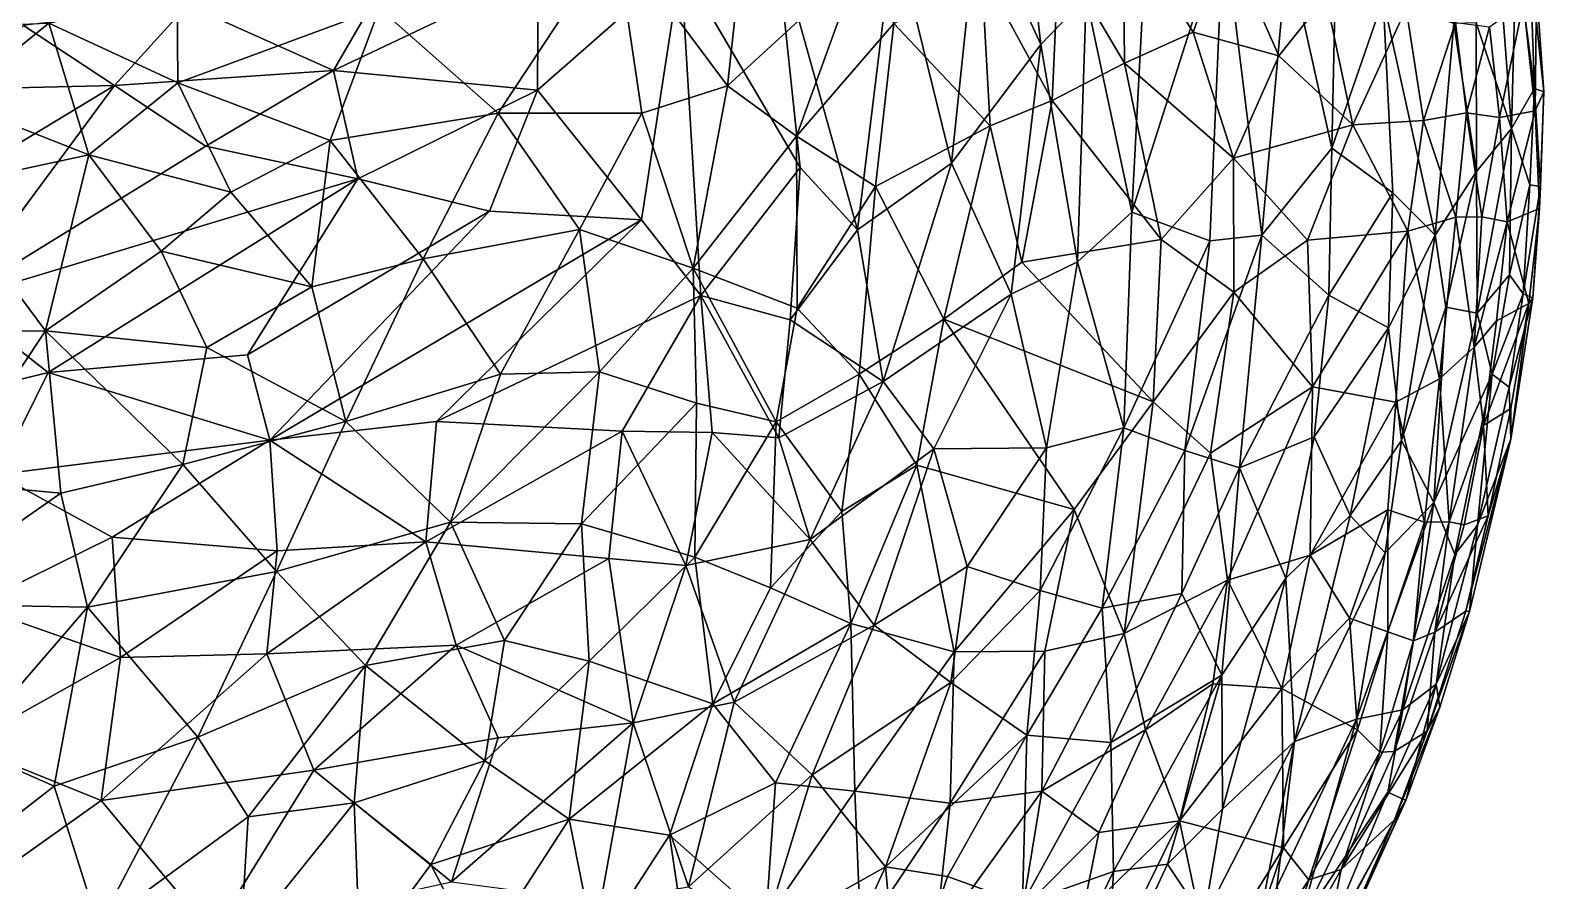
# Model space of a CAD drawing. Header units: metres. Extents: x -887 to 648, y -818 to 707.
# Drawn here: x 202.1 to 648, y -394.1 to -143.6 of the extents above; entities that cross this region are included whole.
import ezdxf

# ---------------------------------------------------------------- set-up
doc = ezdxf.new("R2010")
doc.units = ezdxf.units.M

msp = doc.modelspace()

# ---------------------------------------------------------------- linework, layer by layer
at = {"layer": '10k-small'}
for points in [[(499.83, -147.84, 573.66), (488.61, -49.76, 579.35), (481.34, -107.69, 587.01)], [(488.61, -49.76, 579.35), (499.83, -147.84, 573.66), (513.18, -133.84, 559.46)], [(513.18, -133.84, 559.46), (526.61, -197.13, 543.58), (531.74, -100.14, 537.22)], [(526.61, -197.13, 543.58), (553.68, -112.37, 506.9), (531.74, -100.14, 537.22)], [(407.53, -159.96, -595.24), (374.51, -115.65, -614.2), (413.31, -106.63, -582.73)], [(407.53, -159.96, -595.24), (413.31, -106.63, -582.73), (446.07, -124.67, -552.63)], [(473.54, -182.76, 600.71), (481.34, -107.69, 587.01), (456.67, -113.95, 605.66)], [(473.54, -182.76, 600.71), (499.83, -147.84, 573.66), (481.34, -107.69, 587.01)], [(339.97, -168.06, -642.23), (305.06, -137.2, -656.16), (374.51, -115.65, -614.2)], [(339.97, -168.06, -642.23), (374.51, -115.65, -614.2), (382.25, -167.98, -615.76)], [(382.25, -167.98, -615.76), (374.51, -115.65, -614.2), (407.53, -159.96, -595.24)], [(445.79, -202.36, 624.11), (456.67, -113.95, 605.66), (421.78, -116.28, 626.41)], [(445.79, -202.36, 624.11), (473.54, -182.76, 600.71), (456.67, -113.95, 605.66)], [(524.04, -111.62, -428.87), (524.46, -153.32, -436.06), (505.13, -120.46, -467.96)], [(554.74, -116.56, -363.18), (544.75, -144.16, -393.72), (524.04, -111.62, -428.87)], [(544.75, -144.16, -393.72), (524.46, -153.32, -436.06), (524.04, -111.62, -428.87)], [(526.61, -197.13, 543.58), (549.63, -205.65, 509.27), (553.68, -112.37, 506.9)], [(549.63, -205.65, 509.27), (564.97, -203.99, 484.17), (553.68, -112.37, 506.9)], [(553.68, -112.37, 506.9), (564.97, -203.99, 484.17), (572.5, -119.58, 473.19)], [(428.9, -183.98, 632.85), (421.78, -116.28, 626.41), (393.79, -124.13, 639.68)], [(445.79, -202.36, 624.11), (421.78, -116.28, 626.41), (428.9, -183.98, 632.85)], [(569.98, -151.15, -335.84), (544.75, -144.16, -393.72), (554.74, -116.56, -363.18)], [(583.8, -133.76, -296.52), (569.98, -151.15, -335.84), (554.74, -116.56, -363.18)], [(564.97, -203.99, 484.17), (585.54, -178.32, 443.16), (572.5, -119.58, 473.19)], [(572.5, -119.58, 473.19), (585.54, -178.32, 443.16), (586.85, -119.16, 441)], [(585.54, -178.32, 443.16), (600.67, -134.58, 404.88), (586.85, -119.16, 441)], [(635.14, -128.34, 256.16), (638.49, -172.57, 235.88), (639.85, -119.94, 217.31)], [(638.49, -172.57, 235.88), (645.24, -160.78, 171.15), (639.85, -119.94, 217.31)], [(639.85, -119.94, 217.31), (645.24, -160.78, 171.15), (643.89, -122.8, 161.72)], [(382.22, -199.44, 658.41), (393.79, -124.13, 639.68), (351.54, -161.23, 660.33)], [(351.54, -161.23, 660.33), (393.79, -124.13, 639.68), (351.79, -126.75, 653.86)], [(399.65, -221.68, 654.27), (393.79, -124.13, 639.68), (382.22, -199.44, 658.41)], [(399.65, -221.68, 654.27), (428.9, -183.98, 632.85), (393.79, -124.13, 639.68)], [(446.07, -124.67, -552.63), (427.88, -174.75, -575.74), (407.53, -159.96, -595.24)], [(456.51, -141.63, -541.6), (427.88, -174.75, -575.74), (446.07, -124.67, -552.63)], [(505.13, -120.46, -467.96), (503.17, -164.3, -474.11), (482.39, -125.93, -505)], [(524.46, -153.32, -436.06), (503.17, -164.3, -474.11), (505.13, -120.46, -467.96)], [(645.24, -160.78, 171.15), (647.97, -161.72, 99.78), (643.89, -122.8, 161.72)], [(643.89, -122.8, 161.72), (647.97, -161.72, 99.78), (645.89, -131.27, 92.76)], [(291.52, -155.41, 671.18), (307.98, -126.93, 662.97), (248.45, -136.18, 671)], [(351.54, -161.23, 660.33), (351.79, -126.75, 653.86), (291.52, -155.41, 671.18)], [(291.52, -155.41, 671.18), (351.79, -126.75, 653.86), (307.98, -126.93, 662.97)], [(484.95, -171.71, -502.37), (456.51, -141.63, -541.6), (482.39, -125.93, -505)], [(503.17, -164.3, -474.11), (484.95, -171.71, -502.37), (482.39, -125.93, -505)], [(628.1, -141.46, 302), (638.49, -172.57, 235.88), (635.14, -128.34, 256.16)], [(245.58, -159.13, -684.26), (207.65, -141.53, -690.44), (245.39, -133.19, -679.13)], [(245.58, -159.13, -684.26), (245.39, -133.19, -679.13), (305.06, -137.2, -656.16)], [(645.89, -131.27, 92.76), (645.49, -167.35, 19.04), (642.05, -135.52, 9.05)], [(647.97, -161.72, 99.78), (645.49, -167.35, 19.04), (645.89, -131.27, 92.76)], [(226.99, -159.88, 680.63), (248.45, -136.18, 671), (200.14, -142.24, 675.55)], [(226.99, -159.88, 680.63), (291.52, -155.41, 671.18), (248.45, -136.18, 671)], [(290.51, -176.09, -668.2), (245.58, -159.13, -684.26), (305.06, -137.2, -656.16)], [(290.51, -176.09, -668.2), (305.06, -137.2, -656.16), (339.97, -168.06, -642.23)], [(499.83, -147.84, 573.66), (510.66, -211.81, 563.5), (513.18, -133.84, 559.46)], [(510.66, -211.81, 563.5), (526.61, -197.13, 543.58), (513.18, -133.84, 559.46)], [(591.74, -171.49, -281.54), (569.98, -151.15, -335.84), (583.8, -133.76, -296.52)], [(607.49, -137.15, -226.43), (591.74, -171.49, -281.54), (583.8, -133.76, -296.52)], [(585.54, -178.32, 443.16), (603.48, -191.46, 391.4), (600.67, -134.58, 404.88)], [(612.53, -170.18, -217.24), (591.74, -171.49, -281.54), (607.49, -137.15, -226.43)], [(600.67, -134.58, 404.88), (616, -203.98, 346.48), (621.47, -141.62, 331.75)], [(600.67, -134.58, 404.88), (603.48, -191.46, 391.4), (616, -203.98, 346.48)], [(621.96, -141.36, -168.66), (612.53, -170.18, -217.24), (607.49, -137.15, -226.43)], [(642.05, -135.52, 9.05), (634.93, -169.32, -104.77), (631.96, -142.61, -108.67)], [(645.49, -167.35, 19.04), (634.93, -169.32, -104.77), (642.05, -135.52, 9.05)], [(179.26, -164.48, -697.57), (162.86, -143.06, -694.1), (207.65, -141.53, -690.44)], [(219.41, -180.31, -693.51), (179.26, -164.48, -697.57), (207.65, -141.53, -690.44)], [(180.72, -160.92, 684.64), (226.99, -159.88, 680.63), (200.14, -142.24, 675.55)], [(219.41, -180.31, -693.51), (207.65, -141.53, -690.44), (245.58, -159.13, -684.26)], [(456.51, -141.63, -541.6), (451.16, -189.6, -548.5), (427.88, -174.75, -575.74)], [(484.95, -171.71, -502.37), (451.16, -189.6, -548.5), (456.51, -141.63, -541.6)], [(625.27, -167.88, -163.39), (612.53, -170.18, -217.24), (621.96, -141.36, -168.66)], [(616, -203.98, 346.48), (628.2, -185.2, 295.47), (621.47, -141.62, 331.75)], [(621.47, -141.62, 331.75), (628.2, -185.2, 295.47), (628.1, -141.46, 302)], [(631.96, -142.61, -108.67), (625.27, -167.88, -163.39), (621.96, -141.36, -168.66)], [(634.93, -169.32, -104.77), (625.27, -167.88, -163.39), (631.96, -142.61, -108.67)], [(628.1, -141.46, 302), (628.2, -185.2, 295.47), (638.49, -172.57, 235.88)], [(556.61, -181.23, -370.76), (524.46, -153.32, -436.06), (544.75, -144.16, -393.72)], [(569.98, -151.15, -335.84), (556.61, -181.23, -370.76), (544.75, -144.16, -393.72)], [(491.1, -221.28, 586.03), (499.83, -147.84, 573.66), (473.54, -182.76, 600.71)], [(491.1, -221.28, 586.03), (510.66, -211.81, 563.5), (499.83, -147.84, 573.66)], [(591.74, -171.49, -281.54), (556.61, -181.23, -370.76), (569.98, -151.15, -335.84)], [(253.89, -177.72, 684.98), (291.52, -155.41, 671.18), (226.99, -159.88, 680.63)], [(298.64, -187.34, 679.83), (291.52, -155.41, 671.18), (253.89, -177.72, 684.98)], [(298.64, -187.34, 679.83), (351.54, -161.23, 660.33), (291.52, -155.41, 671.18)], [(535.29, -205.18, -412.5), (503.17, -164.3, -474.11), (524.46, -153.32, -436.06)], [(556.61, -181.23, -370.76), (535.29, -205.18, -412.5), (524.46, -153.32, -436.06)], [(180.15, -223.11, 718.79), (226.99, -159.88, 680.63), (145.46, -209.13, 715.25)], [(145.46, -209.13, 715.25), (226.99, -159.88, 680.63), (180.72, -160.92, 684.64)], [(180.15, -223.11, 718.79), (253.89, -177.72, 684.98), (226.99, -159.88, 680.63)], [(261.22, -191.31, -680.63), (219.41, -180.31, -693.51), (245.58, -159.13, -684.26)], [(261.22, -191.31, -680.63), (245.58, -159.13, -684.26), (290.51, -176.09, -668.2)], [(397.39, -213.63, -602.95), (382.25, -167.98, -615.76), (407.53, -159.96, -595.24)], [(397.39, -213.63, -602.95), (407.53, -159.96, -595.24), (427.88, -174.75, -575.74)], [(175.12, -189.81, -700.32), (179.26, -164.48, -697.57), (219.41, -180.31, -693.51)], [(337.46, -196.88, 672.62), (351.54, -161.23, 660.33), (298.64, -187.34, 679.83)], [(382.22, -199.44, 658.41), (351.54, -161.23, 660.33), (337.46, -196.88, 672.62)], [(503.17, -164.3, -474.11), (494.28, -211.89, -481.33), (484.95, -171.71, -502.37)], [(535.29, -205.18, -412.5), (494.28, -211.89, -481.33), (503.17, -164.3, -474.11)], [(638.49, -172.57, 235.88), (643.88, -189.12, 177.8), (645.24, -160.78, 171.15)], [(643.88, -189.12, 177.8), (647.05, -189.57, 120.15), (645.24, -160.78, 171.15)], [(645.24, -160.78, 171.15), (647.05, -189.57, 120.15), (647.97, -161.72, 99.78)], [(647.97, -161.72, 99.78), (646.73, -196.05, 46.35), (645.49, -167.35, 19.04)], [(647.05, -189.57, 120.15), (646.73, -196.05, 46.35), (647.97, -161.72, 99.78)], [(317.91, -210.91, -654.15), (290.51, -176.09, -668.2), (339.97, -168.06, -642.23)], [(317.91, -210.91, -654.15), (339.97, -168.06, -642.23), (363.92, -202.33, -628.28)], [(363.92, -202.33, -628.28), (339.97, -168.06, -642.23), (382.25, -167.98, -615.76)], [(397.39, -213.63, -602.95), (363.92, -202.33, -628.28), (382.25, -167.98, -615.76)], [(625.27, -167.88, -163.39), (622.08, -198.67, -176.52), (612.53, -170.18, -217.24)], [(629.74, -198.6, -138.2), (622.08, -198.67, -176.52), (625.27, -167.88, -163.39)], [(634.93, -169.32, -104.77), (629.74, -198.6, -138.2), (625.27, -167.88, -163.39)], [(637.21, -200.05, -82.92), (629.74, -198.6, -138.2), (634.93, -169.32, -104.77)], [(645.49, -167.35, 19.04), (637.21, -200.05, -82.92), (634.93, -169.32, -104.77)], [(646.73, -196.05, 46.35), (637.21, -200.05, -82.92), (645.49, -167.35, 19.04)], [(484.95, -171.71, -502.37), (471.23, -228.66, -514.51), (451.16, -189.6, -548.5)], [(494.28, -211.89, -481.33), (471.23, -228.66, -514.51), (484.95, -171.71, -502.37)], [(591.74, -171.49, -281.54), (578.35, -205.42, -315.2), (556.61, -181.23, -370.76)], [(607.9, -202.78, -230.61), (578.35, -205.42, -315.2), (591.74, -171.49, -281.54)], [(612.53, -170.18, -217.24), (607.9, -202.78, -230.61), (591.74, -171.49, -281.54)], [(622.08, -198.67, -176.52), (607.9, -202.78, -230.61), (612.53, -170.18, -217.24)], [(628.2, -185.2, 295.47), (628.35, -226.97, 273.19), (638.49, -172.57, 235.88)], [(628.35, -226.97, 273.19), (637.92, -215.59, 213.91), (638.49, -172.57, 235.88)], [(638.49, -172.57, 235.88), (637.92, -215.59, 213.91), (643.88, -189.12, 177.8)], [(180.15, -223.11, 718.79), (298.64, -187.34, 679.83), (253.89, -177.72, 684.98)], [(285.11, -219.18, -669.85), (261.22, -191.31, -680.63), (290.51, -176.09, -668.2)], [(285.11, -219.18, -669.85), (290.51, -176.09, -668.2), (317.91, -210.91, -654.15)], [(428.02, -225.45, -570.81), (397.39, -213.63, -602.95), (427.88, -174.75, -575.74)], [(451.16, -189.6, -548.5), (428.02, -225.45, -570.81), (427.88, -174.75, -575.74)], [(564.97, -203.99, 484.17), (584.63, -221.63, 438.99), (585.54, -178.32, 443.16)], [(585.54, -178.32, 443.16), (584.63, -221.63, 438.99), (603.48, -191.46, 391.4)], [(206.64, -232.09, -694.08), (175.12, -189.81, -700.32), (219.41, -180.31, -693.51)], [(206.64, -232.09, -694.08), (219.41, -180.31, -693.51), (240.74, -208.66, -687.22)], [(240.74, -208.66, -687.22), (219.41, -180.31, -693.51), (261.22, -191.31, -680.63)], [(453.42, -247.01, 620.75), (473.54, -182.76, 600.71), (445.79, -202.36, 624.11)], [(453.42, -247.01, 620.75), (491.1, -221.28, 586.03), (473.54, -182.76, 600.71)], [(556.73, -220.78, -365.3), (535.29, -205.18, -412.5), (556.61, -181.23, -370.76)], [(578.35, -205.42, -315.2), (556.73, -220.78, -365.3), (556.61, -181.23, -370.76)], [(426.02, -228.92, 639.77), (428.9, -183.98, 632.85), (399.65, -221.68, 654.27)], [(426.02, -228.92, 639.77), (445.79, -202.36, 624.11), (428.9, -183.98, 632.85)], [(616, -203.98, 346.48), (619.16, -225.2, 322.42), (628.2, -185.2, 295.47)], [(619.16, -225.2, 322.42), (628.35, -226.97, 273.19), (628.2, -185.2, 295.47)], [(170.14, -232.65, -698.98), (175.12, -189.81, -700.32), (206.64, -232.09, -694.08)], [(207.44, -244.35, 721.13), (298.64, -187.34, 679.83), (180.15, -223.11, 718.79)], [(207.44, -244.35, 721.13), (266.15, -239.21, 705.32), (298.64, -187.34, 679.83)], [(285.11, -219.18, -669.85), (240.74, -208.66, -687.22), (261.22, -191.31, -680.63)], [(266.15, -239.21, 705.32), (337.46, -196.88, 672.62), (298.64, -187.34, 679.83)], [(446.35, -244.87, -544.4), (428.02, -225.45, -570.81), (451.16, -189.6, -548.5)], [(471.23, -228.66, -514.51), (446.35, -244.87, -544.4), (451.16, -189.6, -548.5)], [(584.63, -221.63, 438.99), (602.24, -231.23, 384.81), (603.48, -191.46, 391.4)], [(603.48, -191.46, 391.4), (602.24, -231.23, 384.81), (616, -203.98, 346.48)], [(637.92, -215.59, 213.91), (641.96, -221.2, 164.11), (643.88, -189.12, 177.8)], [(643.88, -189.12, 177.8), (641.96, -221.2, 164.11), (647.05, -189.57, 120.15)], [(641.96, -221.2, 164.11), (644.73, -222.44, 92.49), (647.05, -189.57, 120.15)], [(647.05, -189.57, 120.15), (644.73, -222.44, 92.49), (646.73, -196.05, 46.35)], [(646.73, -196.05, 46.35), (643.57, -224.09, 30.02), (637.21, -200.05, -82.92)], [(644.73, -222.44, 92.49), (643.57, -224.09, 30.02), (646.73, -196.05, 46.35)], [(272.68, -264.32, 709.69), (337.46, -196.88, 672.62), (266.15, -239.21, 705.32)], [(272.68, -264.32, 709.69), (382.22, -199.44, 658.41), (337.46, -196.88, 672.62)], [(272.68, -264.32, 709.69), (321.77, -258.82, 691.22), (382.22, -199.44, 658.41)], [(321.77, -258.82, 691.22), (399.65, -221.68, 654.27), (382.22, -199.44, 658.41)], [(510.66, -211.81, 563.5), (524.33, -260.73, 542.09), (526.61, -197.13, 543.58)], [(526.61, -197.13, 543.58), (524.33, -260.73, 542.09), (549.63, -205.65, 509.27)], [(617.23, -246.27, -175.54), (607.9, -202.78, -230.61), (622.08, -198.67, -176.52)], [(627.47, -236.92, -131.62), (617.23, -246.27, -175.54), (622.08, -198.67, -176.52)], [(627.47, -236.92, -131.62), (622.08, -198.67, -176.52), (629.74, -198.6, -138.2)], [(637.21, -200.05, -82.92), (627.47, -236.92, -131.62), (629.74, -198.6, -138.2)], [(637.21, -200.05, -82.92), (634.06, -229.17, -88.35), (627.47, -236.92, -131.62)], [(643.57, -224.09, 30.02), (634.06, -229.17, -88.35), (637.21, -200.05, -82.92)], [(340.64, -244.92, -637.51), (317.91, -210.91, -654.15), (363.92, -202.33, -628.28)], [(340.64, -244.92, -637.51), (363.92, -202.33, -628.28), (369.79, -244.22, -618.55)], [(369.79, -244.22, -618.55), (363.92, -202.33, -628.28), (397.39, -213.63, -602.95)], [(453.42, -247.01, 620.75), (445.79, -202.36, 624.11), (426.02, -228.92, 639.77)], [(542.26, -267.32, 513.64), (558.35, -272.5, 483.44), (564.97, -203.99, 484.17)], [(542.26, -267.32, 513.64), (564.97, -203.99, 484.17), (549.63, -205.65, 509.27)], [(564.97, -203.99, 484.17), (558.35, -272.5, 483.44), (584.63, -221.63, 438.99)], [(607.9, -202.78, -230.61), (579.84, -248.63, -298.14), (578.35, -205.42, -315.2)], [(604.37, -253.17, -221.43), (579.84, -248.63, -298.14), (607.9, -202.78, -230.61)], [(602.24, -231.23, 384.81), (606.05, -264.41, 354.9), (616, -203.98, 346.48)], [(617.23, -246.27, -175.54), (604.37, -253.17, -221.43), (607.9, -202.78, -230.61)], [(606.05, -264.41, 354.9), (619.16, -225.2, 322.42), (616, -203.98, 346.48)], [(254.15, -237.07, -679.84), (206.64, -232.09, -694.08), (240.74, -208.66, -687.22)], [(254.15, -237.07, -679.84), (240.74, -208.66, -687.22), (285.11, -219.18, -669.85)], [(532.91, -253.07, -406.48), (494.28, -211.89, -481.33), (535.29, -205.18, -412.5)], [(524.33, -260.73, 542.09), (542.26, -267.32, 513.64), (549.63, -205.65, 509.27)], [(556.73, -220.78, -365.3), (532.91, -253.07, -406.48), (535.29, -205.18, -412.5)], [(579.84, -248.63, -298.14), (556.73, -220.78, -365.3), (578.35, -205.42, -315.2)], [(295.15, -258.79, -659.88), (285.11, -219.18, -669.85), (317.91, -210.91, -654.15)], [(295.15, -258.79, -659.88), (317.91, -210.91, -654.15), (340.64, -244.92, -637.51)], [(398.43, -253.41, -593.33), (369.79, -244.22, -618.55), (397.39, -213.63, -602.95)], [(421.91, -258.94, -569.14), (397.39, -213.63, -602.95), (428.02, -225.45, -570.81)], [(421.91, -258.94, -569.14), (398.43, -253.41, -593.33), (397.39, -213.63, -602.95)], [(532.91, -253.07, -406.48), (471.23, -228.66, -514.51), (494.28, -211.89, -481.33)], [(491.1, -221.28, 586.03), (501.54, -266.61, 570.97), (510.66, -211.81, 563.5)], [(501.54, -266.61, 570.97), (524.33, -260.73, 542.09), (510.66, -211.81, 563.5)], [(628.35, -226.97, 273.19), (632.81, -244.89, 221.26), (637.92, -215.59, 213.91)], [(632.81, -244.89, 221.26), (641.96, -221.2, 164.11), (637.92, -215.59, 213.91)], [(295.15, -258.79, -659.88), (254.15, -237.07, -679.84), (285.11, -219.18, -669.85)], [(376.53, -261.68, 667.8), (399.65, -221.68, 654.27), (321.77, -258.82, 691.22)], [(403.06, -262.11, 654.45), (399.65, -221.68, 654.27), (376.53, -261.68, 667.8)], [(422.68, -263.66, 642.49), (426.02, -228.92, 639.77), (399.65, -221.68, 654.27)], [(422.68, -263.66, 642.49), (399.65, -221.68, 654.27), (403.06, -262.11, 654.45)], [(468.27, -266.88, 606.94), (491.1, -221.28, 586.03), (453.42, -247.01, 620.75)], [(468.27, -266.88, 606.94), (501.54, -266.61, 570.97), (491.1, -221.28, 586.03)], [(549.83, -268.11, -364.16), (532.91, -253.07, -406.48), (556.73, -220.78, -365.3)], [(579.84, -248.63, -298.14), (549.83, -268.11, -364.16), (556.73, -220.78, -365.3)], [(558.35, -272.5, 483.44), (580.35, -263.3, 436.69), (584.63, -221.63, 438.99)], [(584.63, -221.63, 438.99), (580.35, -263.3, 436.69), (602.24, -231.23, 384.81)], [(632.81, -244.89, 221.26), (637.75, -248.74, 163.18), (641.96, -221.2, 164.11)], [(641.96, -221.2, 164.11), (637.75, -248.74, 163.18), (644.73, -222.44, 92.49)], [(637.75, -248.74, 163.18), (638.29, -264, 78.91), (644.73, -222.44, 92.49)], [(644.73, -222.44, 92.49), (638.29, -264, 78.91), (643.57, -224.09, 30.02)], [(146.12, -259.48, 734.74), (207.44, -244.35, 721.13), (180.15, -223.11, 718.79)], [(446.35, -244.87, -544.4), (421.91, -258.94, -569.14), (428.02, -225.45, -570.81)], [(606.05, -264.41, 354.9), (615.61, -282.65, 291.4), (619.16, -225.2, 322.42)], [(619.16, -225.2, 322.42), (615.61, -282.65, 291.4), (628.35, -226.97, 273.19)], [(615.61, -282.65, 291.4), (632.81, -244.89, 221.26), (628.35, -226.97, 273.19)], [(643.57, -224.09, 30.02), (638.25, -254.99, 20.14), (630.25, -259.97, -82.5)], [(643.57, -224.09, 30.02), (630.25, -259.97, -82.5), (634.06, -229.17, -88.35)], [(638.29, -264, 78.91), (638.25, -254.99, 20.14), (643.57, -224.09, 30.02)], [(422.68, -263.66, 642.49), (453.42, -247.01, 620.75), (426.02, -228.92, 639.77)], [(463.34, -271.66, -512.88), (446.35, -244.87, -544.4), (471.23, -228.66, -514.51)], [(509.61, -284.73, -435.58), (463.34, -271.66, -512.88), (471.23, -228.66, -514.51)], [(532.91, -253.07, -406.48), (509.61, -284.73, -435.58), (471.23, -228.66, -514.51)], [(580.35, -263.3, 436.69), (590.99, -286.47, 393.83), (602.24, -231.23, 384.81)], [(590.99, -286.47, 393.83), (606.05, -264.41, 354.9), (602.24, -231.23, 384.81)], [(630.25, -259.97, -82.5), (627.47, -236.92, -131.62), (634.06, -229.17, -88.35)], [(176.92, -276.78, -690.46), (170.14, -232.65, -698.98), (206.64, -232.09, -694.08)], [(211.17, -279.96, -683.57), (176.92, -276.78, -690.46), (206.64, -232.09, -694.08)], [(211.17, -279.96, -683.57), (206.64, -232.09, -694.08), (247.09, -271.49, -676)], [(247.09, -271.49, -676), (206.64, -232.09, -694.08), (254.15, -237.07, -679.84)], [(272.68, -264.32, 709.69), (266.15, -239.21, 705.32), (207.44, -244.35, 721.13)], [(247.09, -271.49, -676), (254.15, -237.07, -679.84), (295.15, -258.79, -659.88)], [(620.12, -288.42, -119.9), (617.23, -246.27, -175.54), (627.47, -236.92, -131.62)], [(630.25, -259.97, -82.5), (620.12, -288.42, -119.9), (627.47, -236.92, -131.62)], [(192.46, -274.48, 731.11), (207.44, -244.35, 721.13), (146.12, -259.48, 734.74)], [(192.46, -274.48, 731.11), (272.68, -264.32, 709.69), (207.44, -244.35, 721.13)], [(325.89, -288.44, -636.69), (295.15, -258.79, -659.88), (340.64, -244.92, -637.51)], [(364.56, -289.01, -609.96), (325.89, -288.44, -636.69), (369.79, -244.22, -618.55)], [(325.89, -288.44, -636.69), (340.64, -244.92, -637.51), (369.79, -244.22, -618.55)], [(364.56, -289.01, -609.96), (369.79, -244.22, -618.55), (398.43, -253.41, -593.33)], [(441.25, -285.35, -537.44), (421.91, -258.94, -569.14), (446.35, -244.87, -544.4)], [(463.34, -271.66, -512.88), (441.25, -285.35, -537.44), (446.35, -244.87, -544.4)], [(615.61, -282.65, 291.4), (621.76, -298.01, 220.82), (632.81, -244.89, 221.26)], [(632.81, -244.89, 221.26), (621.76, -298.01, 220.82), (628.51, -289.33, 168.52)], [(632.81, -244.89, 221.26), (628.51, -289.33, 168.52), (637.75, -248.74, 163.18)], [(431.84, -293.55, 633.64), (453.42, -247.01, 620.75), (422.68, -263.66, 642.49)], [(431.84, -293.55, 633.64), (468.27, -266.88, 606.94), (453.42, -247.01, 620.75)], [(579.84, -248.63, -298.14), (554.77, -305.53, -332.24), (549.83, -268.11, -364.16)], [(579.14, -298.22, -270.91), (554.77, -305.53, -332.24), (579.84, -248.63, -298.14)], [(604.37, -253.17, -221.43), (579.14, -298.22, -270.91), (579.84, -248.63, -298.14)], [(612.83, -288.43, -159.56), (604.37, -253.17, -221.43), (617.23, -246.27, -175.54)], [(620.12, -288.42, -119.9), (612.83, -288.43, -159.56), (617.23, -246.27, -175.54)], [(628.51, -289.33, 168.52), (638.29, -264, 78.91), (637.75, -248.74, 163.18)], [(397.89, -298.81, -578.72), (364.56, -289.01, -609.96), (398.43, -253.41, -593.33)], [(397.89, -298.81, -578.72), (398.43, -253.41, -593.33), (421.91, -258.94, -569.14)], [(524.42, -321.27, -391.87), (509.61, -284.73, -435.58), (532.91, -253.07, -406.48)], [(549.83, -268.11, -364.16), (524.42, -321.27, -391.87), (532.91, -253.07, -406.48)], [(602.08, -284.81, -206.54), (579.14, -298.22, -270.91), (604.37, -253.17, -221.43)], [(612.83, -288.43, -159.56), (602.08, -284.81, -206.54), (604.37, -253.17, -221.43)], [(638.25, -254.99, 20.14), (631.61, -286.61, 16.16), (630.25, -259.97, -82.5)], [(638.29, -264, 78.91), (631.61, -286.61, 16.16), (638.25, -254.99, 20.14)], [(274.67, -302.99, -657.64), (247.09, -271.49, -676), (295.15, -258.79, -659.88)], [(318.68, -294.28, 695.61), (321.77, -258.82, 691.22), (272.68, -264.32, 709.69)], [(274.67, -302.99, -657.64), (295.15, -258.79, -659.88), (325.89, -288.44, -636.69)], [(318.68, -294.28, 695.61), (376.53, -261.68, 667.8), (321.77, -258.82, 691.22)], [(372.62, -299.18, 669.66), (376.53, -261.68, 667.8), (318.68, -294.28, 695.61)], [(395.25, -301.27, 656.83), (376.53, -261.68, 667.8), (372.62, -299.18, 669.66)], [(395.25, -301.27, 656.83), (403.06, -262.11, 654.45), (376.53, -261.68, 667.8)], [(395.25, -301.27, 656.83), (431.84, -293.55, 633.64), (403.06, -262.11, 654.45)], [(420.19, -307.8, -552.6), (397.89, -298.81, -578.72), (421.91, -258.94, -569.14)], [(431.84, -293.55, 633.64), (422.68, -263.66, 642.49), (403.06, -262.11, 654.45)], [(441.25, -285.35, -537.44), (420.19, -307.8, -552.6), (421.91, -258.94, -569.14)], [(501.54, -266.61, 570.97), (499.63, -308.57, 564.08), (524.33, -260.73, 542.09)], [(499.63, -308.57, 564.08), (517.93, -313.81, 538.06), (524.33, -260.73, 542.09)], [(524.33, -260.73, 542.09), (517.93, -313.81, 538.06), (542.26, -267.32, 513.64)], [(624.56, -289.24, -79.58), (620.12, -288.42, -119.9), (630.25, -259.97, -82.5)], [(631.61, -286.61, 16.16), (624.56, -289.24, -79.58), (630.25, -259.97, -82.5)], [(226.29, -292.93, 725.72), (272.68, -264.32, 709.69), (192.46, -274.48, 731.11)], [(274.92, -296.91, 711.66), (272.68, -264.32, 709.69), (226.29, -292.93, 725.72)], [(274.92, -296.91, 711.66), (318.68, -294.28, 695.61), (272.68, -264.32, 709.69)], [(450.76, -318.84, 612.95), (468.27, -266.88, 606.94), (431.84, -293.55, 633.64)], [(450.76, -318.84, 612.95), (478.09, -301.57, 590.7), (468.27, -266.88, 606.94)], [(468.27, -266.88, 606.94), (478.09, -301.57, 590.7), (501.54, -266.61, 570.97)], [(478.09, -301.57, 590.7), (499.63, -308.57, 564.08), (501.54, -266.61, 570.97)], [(517.93, -313.81, 538.06), (541.38, -309.51, 501.74), (542.26, -267.32, 513.64)], [(542.26, -267.32, 513.64), (541.38, -309.51, 501.74), (558.35, -272.5, 483.44)], [(558.35, -272.5, 483.44), (571.98, -304.94, 438.42), (580.35, -263.3, 436.69)], [(571.98, -304.94, 438.42), (590.99, -286.47, 393.83), (580.35, -263.3, 436.69)], [(590.99, -286.47, 393.83), (601.27, -297.5, 346.34), (606.05, -264.41, 354.9)], [(606.05, -264.41, 354.9), (601.27, -297.5, 346.34), (615.61, -282.65, 291.4)], [(638.29, -264, 78.91), (625.01, -314.69, 23.2), (631.61, -286.61, 16.16)], [(626.06, -314.75, 82.37), (625.01, -314.69, 23.2), (638.29, -264, 78.91)], [(628.51, -289.33, 168.52), (626.06, -314.75, 82.37), (638.29, -264, 78.91)], [(219, -313.52, -672.12), (211.17, -279.96, -683.57), (247.09, -271.49, -676)], [(219, -313.52, -672.12), (247.09, -271.49, -676), (274.67, -302.99, -657.64)], [(463.34, -271.66, -512.88), (443.87, -318.31, -520.31), (441.25, -285.35, -537.44)], [(474.28, -326.7, -473.13), (443.87, -318.31, -520.31), (463.34, -271.66, -512.88)], [(509.61, -284.73, -435.58), (474.28, -326.7, -473.13), (463.34, -271.66, -512.88)], [(554.77, -305.53, -332.24), (524.42, -321.27, -391.87), (549.83, -268.11, -364.16)], [(185.21, -313.1, 737.16), (226.29, -292.93, 725.72), (192.46, -274.48, 731.11)], [(541.38, -309.51, 501.74), (553.19, -333.5, 467.29), (558.35, -272.5, 483.44)], [(558.35, -272.5, 483.44), (553.19, -333.5, 467.29), (571.98, -304.94, 438.42)], [(164.46, -312.49, -682.39), (176.92, -276.78, -690.46), (211.17, -279.96, -683.57)], [(219, -313.52, -672.12), (164.46, -312.49, -682.39), (211.17, -279.96, -683.57)], [(501.04, -326.44, -431.29), (474.28, -326.7, -473.13), (509.61, -284.73, -435.58)], [(524.42, -321.27, -391.87), (501.04, -326.44, -431.29), (509.61, -284.73, -435.58)], [(602.08, -284.81, -206.54), (590.78, -316.74, -216.56), (579.14, -298.22, -270.91)], [(602.04, -320.8, -170.65), (590.78, -316.74, -216.56), (602.08, -284.81, -206.54)], [(592.78, -346.45, 326.08), (606.5, -343.78, 248.35), (615.61, -282.65, 291.4)], [(601.27, -297.5, 346.34), (592.78, -346.45, 326.08), (615.61, -282.65, 291.4)], [(612.83, -288.43, -159.56), (602.04, -320.8, -170.65), (602.08, -284.81, -206.54)], [(615.61, -282.65, 291.4), (606.5, -343.78, 248.35), (621.76, -298.01, 220.82)], [(300.94, -330.72, -636.34), (274.67, -302.99, -657.64), (325.89, -288.44, -636.69)], [(300.94, -330.72, -636.34), (325.89, -288.44, -636.69), (341.88, -323.35, -614.02)], [(341.88, -323.35, -614.02), (325.89, -288.44, -636.69), (364.56, -289.01, -609.96)], [(366.83, -329.41, -593.4), (341.88, -323.35, -614.02), (364.56, -289.01, -609.96)], [(366.83, -329.41, -593.4), (364.56, -289.01, -609.96), (397.89, -298.81, -578.72)], [(443.87, -318.31, -520.31), (420.19, -307.8, -552.6), (441.25, -285.35, -537.44)], [(571.98, -304.94, 438.42), (574.52, -353.05, 391.39), (590.99, -286.47, 393.83)], [(590.99, -286.47, 393.83), (574.52, -353.05, 391.39), (601.27, -297.5, 346.34)], [(609.57, -323.38, -129.07), (602.04, -320.8, -170.65), (612.83, -288.43, -159.56)], [(615.89, -320.88, -87.11), (609.57, -323.38, -129.07), (620.12, -288.42, -119.9)], [(620.12, -288.42, -119.9), (609.57, -323.38, -129.07), (612.83, -288.43, -159.56)], [(631.61, -286.61, 16.16), (615.89, -320.88, -87.11), (624.56, -289.24, -79.58)], [(625.01, -314.69, 23.2), (615.89, -320.88, -87.11), (631.61, -286.61, 16.16)], [(624.56, -289.24, -79.58), (615.89, -320.88, -87.11), (620.12, -288.42, -119.9)], [(628.51, -289.33, 168.52), (616.27, -336.21, 163.84), (626.06, -314.75, 82.37)], [(621.76, -298.01, 220.82), (616.27, -336.21, 163.84), (628.51, -289.33, 168.52)], [(228.73, -328.34, 726.03), (226.29, -292.93, 725.72), (185.21, -313.1, 737.16)], [(228.73, -328.34, 726.03), (274.92, -296.91, 711.66), (226.29, -292.93, 725.72)], [(409.54, -341.5, 641.15), (431.84, -293.55, 633.64), (395.25, -301.27, 656.83)], [(409.54, -341.5, 641.15), (450.76, -318.84, 612.95), (431.84, -293.55, 633.64)], [(228.73, -328.34, 726.03), (271.79, -327.27, 712.02), (274.92, -296.91, 711.66)], [(271.79, -327.27, 712.02), (327.61, -324.66, 690.33), (318.68, -294.28, 695.61)], [(271.79, -327.27, 712.02), (318.68, -294.28, 695.61), (274.92, -296.91, 711.66)], [(327.61, -324.66, 690.33), (372.62, -299.18, 669.66), (318.68, -294.28, 695.61)], [(570.87, -337.45, -259.22), (554.77, -305.53, -332.24), (579.14, -298.22, -270.91)], [(590.78, -316.74, -216.56), (570.87, -337.45, -259.22), (579.14, -298.22, -270.91)], [(574.52, -353.05, 391.39), (592.78, -346.45, 326.08), (601.27, -297.5, 346.34)], [(606.5, -343.78, 248.35), (616.27, -336.21, 163.84), (621.76, -298.01, 220.82)], [(251.46, -351.78, -648.46), (219, -313.52, -672.12), (274.67, -302.99, -657.64)], [(251.46, -351.78, -648.46), (274.67, -302.99, -657.64), (300.94, -330.72, -636.34)], [(379.78, -347.55, 659.56), (372.62, -299.18, 669.66), (327.61, -324.66, 690.33)], [(403.22, -341.99, -555.66), (366.83, -329.41, -593.4), (397.89, -298.81, -578.72)], [(379.78, -347.55, 659.56), (395.25, -301.27, 656.83), (372.62, -299.18, 669.66)], [(379.78, -347.55, 659.56), (409.54, -341.5, 641.15), (395.25, -301.27, 656.83)], [(420.19, -307.8, -552.6), (403.22, -341.99, -555.66), (397.89, -298.81, -578.72)], [(473.35, -335.69, 585.9), (478.09, -301.57, 590.7), (450.76, -318.84, 612.95)], [(478.09, -301.57, 590.7), (473.35, -335.69, 585.9), (499.63, -308.57, 564.08)], [(554.77, -305.53, -332.24), (530.69, -349.65, -356.61), (524.42, -321.27, -391.87)], [(550.49, -336.13, -318.82), (530.69, -349.65, -356.61), (554.77, -305.53, -332.24)], [(570.87, -337.45, -259.22), (550.49, -336.13, -318.82), (554.77, -305.53, -332.24)], [(553.19, -333.5, 467.29), (553.33, -373, 437.17), (571.98, -304.94, 438.42)], [(571.98, -304.94, 438.42), (553.33, -373, 437.17), (574.52, -353.05, 391.39)], [(443.87, -318.31, -520.31), (403.22, -341.99, -555.66), (420.19, -307.8, -552.6)], [(473.35, -335.69, 585.9), (495.66, -351.17, 553.61), (499.63, -308.57, 564.08)], [(499.63, -308.57, 564.08), (495.66, -351.17, 553.61), (517.93, -313.81, 538.06)], [(517.93, -313.81, 538.06), (520.5, -353.34, 517.48), (541.38, -309.51, 501.74)], [(520.5, -353.34, 517.48), (553.19, -333.5, 467.29), (541.38, -309.51, 501.74)], [(183.24, -354.81, -663.87), (164.46, -312.49, -682.39), (219, -313.52, -672.12)], [(182.67, -354.18, 737.11), (228.73, -328.34, 726.03), (185.21, -313.1, 737.16)], [(209.22, -366.21, -654.09), (183.24, -354.81, -663.87), (219, -313.52, -672.12)], [(209.22, -366.21, -654.09), (219, -313.52, -672.12), (251.46, -351.78, -648.46)], [(495.66, -351.17, 553.61), (520.5, -353.34, 517.48), (517.93, -313.81, 538.06)], [(625.01, -314.69, 23.2), (613.63, -350.06, 19.85), (615.89, -320.88, -87.11)], [(626.06, -314.75, 82.37), (613.63, -350.06, 19.85), (625.01, -314.69, 23.2)], [(617.37, -343, 84.5), (613.63, -350.06, 19.85), (626.06, -314.75, 82.37)], [(616.27, -336.21, 163.84), (617.37, -343, 84.5), (626.06, -314.75, 82.37)], [(443.87, -318.31, -520.31), (421.69, -365.2, -522.76), (403.22, -341.99, -555.66)], [(432.45, -362.87, 616.54), (450.76, -318.84, 612.95), (409.54, -341.5, 641.15)], [(445.03, -367.69, -491.79), (421.69, -365.2, -522.76), (443.87, -318.31, -520.31)], [(432.45, -362.87, 616.54), (473.35, -335.69, 585.9), (450.76, -318.84, 612.95)], [(474.28, -326.7, -473.13), (445.03, -367.69, -491.79), (443.87, -318.31, -520.31)], [(593.09, -349.63, -169.94), (570.87, -337.45, -259.22), (590.78, -316.74, -216.56)], [(593.09, -349.63, -169.94), (590.78, -316.74, -216.56), (602.04, -320.8, -170.65)], [(599.7, -356.2, -122.79), (593.09, -349.63, -169.94), (602.04, -320.8, -170.65)], [(599.7, -356.2, -122.79), (602.04, -320.8, -170.65), (609.57, -323.38, -129.07)], [(613.63, -350.06, 19.85), (603.94, -355.99, -87.47), (615.89, -320.88, -87.11)], [(615.89, -320.88, -87.11), (603.94, -355.99, -87.47), (609.57, -323.38, -129.07)], [(285.65, -361.5, 703.21), (327.61, -324.66, 690.33), (271.79, -327.27, 712.02)], [(285.65, -361.5, 703.21), (339.99, -351.96, 680.11), (327.61, -324.66, 690.33)], [(336.09, -358.73, -602.95), (300.94, -330.72, -636.34), (341.88, -323.35, -614.02)], [(339.99, -351.96, 680.11), (379.78, -347.55, 659.56), (327.61, -324.66, 690.33)], [(336.09, -358.73, -602.95), (341.88, -323.35, -614.02), (366.83, -329.41, -593.4)], [(524.42, -321.27, -391.87), (500.11, -367.72, -404.97), (501.04, -326.44, -431.29)], [(530.69, -349.65, -356.61), (500.11, -367.72, -404.97), (524.42, -321.27, -391.87)], [(603.94, -355.99, -87.47), (599.7, -356.2, -122.79), (609.57, -323.38, -129.07)], [(222.99, -370.48, 724.17), (228.73, -328.34, 726.03), (182.67, -354.18, 737.11)], [(222.99, -370.48, 724.17), (285.65, -361.5, 703.21), (271.79, -327.27, 712.02)], [(222.99, -370.48, 724.17), (271.79, -327.27, 712.02), (228.73, -328.34, 726.03)], [(360.89, -375.95, -575.89), (336.09, -358.73, -602.95), (366.83, -329.41, -593.4)], [(360.89, -375.95, -575.89), (366.83, -329.41, -593.4), (403.22, -341.99, -555.66)], [(473.16, -371.18, -447.96), (445.03, -367.69, -491.79), (474.28, -326.7, -473.13)], [(500.11, -367.72, -404.97), (473.16, -371.18, -447.96), (501.04, -326.44, -431.29)], [(501.04, -326.44, -431.29), (473.16, -371.18, -447.96), (474.28, -326.7, -473.13)], [(266.35, -375.29, -632.15), (251.46, -351.78, -648.46), (300.94, -330.72, -636.34)], [(266.35, -375.29, -632.15), (300.94, -330.72, -636.34), (297.54, -371.09, -619.98)], [(297.54, -371.09, -619.98), (300.94, -330.72, -636.34), (336.09, -358.73, -602.95)], [(520.5, -353.34, 517.48), (521.22, -391.4, 493.17), (553.19, -333.5, 467.29)], [(521.22, -391.4, 493.17), (537.13, -389.24, 462.58), (553.19, -333.5, 467.29)], [(553.19, -333.5, 467.29), (537.13, -389.24, 462.58), (553.33, -373, 437.17)], [(454.09, -389.98, 584.81), (473.35, -335.69, 585.9), (432.45, -362.87, 616.54)], [(473.35, -335.69, 585.9), (454.09, -389.98, 584.81), (495.66, -351.17, 553.61)], [(540.69, -376.39, -302.35), (530.69, -349.65, -356.61), (550.49, -336.13, -318.82)], [(570.87, -337.45, -259.22), (540.69, -376.39, -302.35), (550.49, -336.13, -318.82)], [(571.27, -384.34, -199.22), (540.69, -376.39, -302.35), (570.87, -337.45, -259.22)], [(593.09, -349.63, -169.94), (571.27, -384.34, -199.22), (570.87, -337.45, -259.22)], [(602.01, -368.02, 211.01), (607.34, -370.47, 102.17), (616.27, -336.21, 163.84)], [(606.5, -343.78, 248.35), (602.01, -368.02, 211.01), (616.27, -336.21, 163.84)], [(616.27, -336.21, 163.84), (607.34, -370.47, 102.17), (617.37, -343, 84.5)], [(390.43, -380.68, -547.09), (360.89, -375.95, -575.89), (403.22, -341.99, -555.66)], [(396.02, -395.83, 634.23), (409.54, -341.5, 641.15), (379.78, -347.55, 659.56)], [(421.69, -365.2, -522.76), (390.43, -380.68, -547.09), (403.22, -341.99, -555.66)], [(396.02, -395.83, 634.23), (432.45, -362.87, 616.54), (409.54, -341.5, 641.15)], [(617.37, -343, 84.5), (604.04, -376.16, 29.3), (613.63, -350.06, 19.85)], [(607.34, -370.47, 102.17), (604.04, -376.16, 29.3), (617.37, -343, 84.5)], [(326.22, -394.35, 678.06), (379.78, -347.55, 659.56), (339.99, -351.96, 680.11)], [(370.25, -400.19, 650.82), (379.78, -347.55, 659.56), (326.22, -394.35, 678.06)], [(370.25, -400.19, 650.82), (396.02, -395.83, 634.23), (379.78, -347.55, 659.56)], [(569.39, -396, 356.5), (575.71, -407.7, 296.31), (592.78, -346.45, 326.08)], [(574.52, -353.05, 391.39), (569.39, -396, 356.5), (592.78, -346.45, 326.08)], [(592.78, -346.45, 326.08), (575.71, -407.7, 296.31), (606.5, -343.78, 248.35)], [(575.71, -407.7, 296.31), (602.01, -368.02, 211.01), (606.5, -343.78, 248.35)], [(222.25, -407.46, -630.75), (209.22, -366.21, -654.09), (251.46, -351.78, -648.46)], [(222.25, -407.46, -630.75), (251.46, -351.78, -648.46), (266.35, -375.29, -632.15)], [(326.22, -394.35, 678.06), (339.99, -351.96, 680.11), (285.65, -361.5, 703.21)], [(454.09, -389.98, 584.81), (472.3, -392.78, 562.59), (495.66, -351.17, 553.61)], [(472.3, -392.78, 562.59), (494.41, -400.73, 529.92), (495.66, -351.17, 553.61)], [(495.66, -351.17, 553.61), (494.41, -400.73, 529.92), (520.5, -353.34, 517.48)], [(530.69, -349.65, -356.61), (516.96, -379.85, -357.46), (500.11, -367.72, -404.97)], [(540.69, -376.39, -302.35), (516.96, -379.85, -357.46), (530.69, -349.65, -356.61)], [(578.82, -393.79, -151.25), (571.27, -384.34, -199.22), (593.09, -349.63, -169.94)], [(599.7, -356.2, -122.79), (578.82, -393.79, -151.25), (593.09, -349.63, -169.94)], [(613.63, -350.06, 19.85), (588.34, -390.73, -97.21), (603.94, -355.99, -87.47)], [(604.04, -376.16, 29.3), (588.34, -390.73, -97.21), (613.63, -350.06, 19.85)], [(167.71, -409.75, 732.98), (222.99, -370.48, 724.17), (182.67, -354.18, 737.11)], [(168.02, -398.11, -647.13), (183.24, -354.81, -663.87), (209.22, -366.21, -654.09)], [(494.41, -400.73, 529.92), (521.22, -391.4, 493.17), (520.5, -353.34, 517.48)], [(553.33, -373, 437.17), (547.83, -405.17, 420.98), (574.52, -353.05, 391.39)], [(547.83, -405.17, 420.98), (564.41, -404.5, 361.03), (574.52, -353.05, 391.39)], [(574.52, -353.05, 391.39), (564.41, -404.5, 361.03), (569.39, -396, 356.5)], [(588.34, -390.73, -97.21), (578.82, -393.79, -151.25), (599.7, -356.2, -122.79)], [(603.94, -355.99, -87.47), (588.34, -390.73, -97.21), (599.7, -356.2, -122.79)], [(320.11, -389.32, -597.14), (297.54, -371.09, -619.98), (336.09, -358.73, -602.95)], [(320.11, -389.32, -597.14), (336.09, -358.73, -602.95), (360.89, -375.95, -575.89)], [(255.89, -409.76, 704.26), (285.65, -361.5, 703.21), (222.99, -370.48, 724.17)], [(255.89, -409.76, 704.26), (326.22, -394.35, 678.06), (285.65, -361.5, 703.21)], [(418.78, -405.65, -498.86), (390.43, -380.68, -547.09), (421.69, -365.2, -522.76)], [(417.94, -410.29, 610.17), (432.45, -362.87, 616.54), (396.02, -395.83, 634.23)], [(417.94, -410.29, 610.17), (454.09, -389.98, 584.81), (432.45, -362.87, 616.54)], [(445.03, -367.69, -491.79), (418.78, -405.65, -498.86), (421.69, -365.2, -522.76)], [(222.25, -407.46, -630.75), (168.02, -398.11, -647.13), (209.22, -366.21, -654.09)], [(446.76, -410.48, -456.14), (418.78, -405.65, -498.86), (445.03, -367.69, -491.79)], [(473.16, -371.18, -447.96), (446.76, -410.48, -456.14), (445.03, -367.69, -491.79)], [(494.44, -402.46, -380.34), (468.67, -411.52, -419.51), (500.11, -367.72, -404.97)], [(500.11, -367.72, -404.97), (468.67, -411.52, -419.51), (473.16, -371.18, -447.96)], [(516.96, -379.85, -357.46), (494.44, -402.46, -380.34), (500.11, -367.72, -404.97)], [(575.71, -407.7, 296.31), (581.07, -418.18, 218.89), (602.01, -368.02, 211.01)], [(581.07, -418.18, 218.89), (607.34, -370.47, 102.17), (602.01, -368.02, 211.01)], [(255.89, -409.76, 704.26), (222.99, -370.48, 724.17), (167.71, -409.75, 732.98)], [(299.33, -417.64, -592.23), (264.03, -412.86, -612.39), (297.54, -371.09, -619.98)], [(264.03, -412.86, -612.39), (266.35, -375.29, -632.15), (297.54, -371.09, -619.98)], [(299.33, -417.64, -592.23), (297.54, -371.09, -619.98), (320.11, -389.32, -597.14)], [(468.67, -411.52, -419.51), (446.76, -410.48, -456.14), (473.16, -371.18, -447.96)], [(537.13, -389.24, 462.58), (547.83, -405.17, 420.98), (553.33, -373, 437.17)], [(607.34, -370.47, 102.17), (579.34, -432.3, 76.73), (604.04, -376.16, 29.3)], [(581.38, -426.6, 141.19), (579.34, -432.3, 76.73), (607.34, -370.47, 102.17)], [(581.07, -418.18, 218.89), (581.38, -426.6, 141.19), (607.34, -370.47, 102.17)], [(264.03, -412.86, -612.39), (222.25, -407.46, -630.75), (266.35, -375.29, -632.15)], [(334.38, -416.93, -569.74), (320.11, -389.32, -597.14), (360.89, -375.95, -575.89)], [(334.38, -416.93, -569.74), (360.89, -375.95, -575.89), (368.55, -414.39, -544.61)], [(368.55, -414.39, -544.61), (360.89, -375.95, -575.89), (390.43, -380.68, -547.09)], [(520.06, -418.5, -295.17), (511.96, -404.28, -338.05), (540.69, -376.39, -302.35)], [(540.69, -376.39, -302.35), (511.96, -404.28, -338.05), (516.96, -379.85, -357.46)], [(549.74, -419.11, -208.44), (520.06, -418.5, -295.17), (540.69, -376.39, -302.35)], [(571.27, -384.34, -199.22), (549.74, -419.11, -208.44), (540.69, -376.39, -302.35)], [(579.34, -432.3, 76.73), (583.61, -414.45, -7.29), (604.04, -376.16, 29.3)], [(604.04, -376.16, 29.3), (583.61, -414.45, -7.29), (588.34, -390.73, -97.21)], [(397.15, -425.48, -507.04), (368.55, -414.39, -544.61), (390.43, -380.68, -547.09)], [(418.78, -405.65, -498.86), (397.15, -425.48, -507.04), (390.43, -380.68, -547.09)], [(511.96, -404.28, -338.05), (494.44, -402.46, -380.34), (516.96, -379.85, -357.46)], [(557.13, -426.63, -167.44), (549.74, -419.11, -208.44), (571.27, -384.34, -199.22)], [(578.82, -393.79, -151.25), (557.13, -426.63, -167.44), (571.27, -384.34, -199.22)], [(299.33, -417.64, -592.23), (320.11, -389.32, -597.14), (334.38, -416.93, -569.74)], [(425.59, -451.63, 582.5), (454.09, -389.98, 584.81), (417.94, -410.29, 610.17)], [(454.09, -389.98, 584.81), (425.59, -451.63, 582.5), (458.34, -435.36, 555.79)], [(454.09, -389.98, 584.81), (458.34, -435.36, 555.79), (472.3, -392.78, 562.59)], [(494.41, -400.73, 529.92), (495.98, -443.14, 497.46), (521.22, -391.4, 493.17)], [(495.98, -443.14, 497.46), (519.33, -427.3, 467.31), (521.22, -391.4, 493.17)], [(519.33, -427.3, 467.31), (547.83, -405.17, 420.98), (537.13, -389.24, 462.58)], [(521.22, -391.4, 493.17), (519.33, -427.3, 467.31), (537.13, -389.24, 462.58)], [(583.61, -414.45, -7.29), (567.41, -427.74, -112.11), (588.34, -390.73, -97.21)], [(588.34, -390.73, -97.21), (567.41, -427.74, -112.11), (578.82, -393.79, -151.25)], [(472.3, -392.78, 562.59), (458.34, -435.36, 555.79), (494.41, -400.73, 529.92)], [(567.41, -427.74, -112.11), (557.13, -426.63, -167.44), (578.82, -393.79, -151.25)]]:
    msp.add_3dface(points, dxfattribs=at)

doc.saveas('drawing.dxf')
